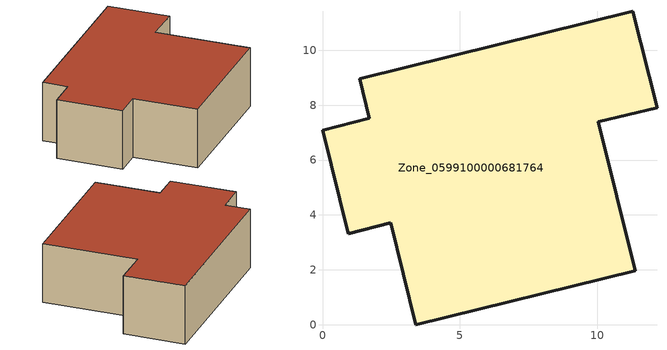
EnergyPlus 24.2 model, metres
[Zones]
Zone_0599100000681764
 floor ground (C_G): 1.71,7.52 1.35,8.96 11.3,11.42 12.18,7.91 10.05,7.39 11.38,1.97 3.4,0 2.48,3.71 0.93,3.32 0,7.09 z0
 wall outside (C_F): 12.18,7.91 11.3,11.42 1.35,8.96 1.71,7.52 0,7.09 0.93,3.32 2.48,3.71 3.4,0 11.38,1.97 10.05,7.39 12.18,7.91 z0:3.58
 roof outside (C_R): 1.71,7.52 0,7.09 0.93,3.32 2.48,3.71 3.4,0 11.38,1.97 10.05,7.39 12.18,7.91 11.3,11.42 1.35,8.96 z3.58
[BUILDING]
Pand.0599100000681764: North Axis=0; Terrain=City; Loads Convergence Tolerance Value=0.04; Temperature Convergence Tolerance Value=0.4; Solar Distribution=FullExterior; Maximum Number of Warmup Days=25; Minimum Number of Warmup Days=1
[Site:Location]
Rotterdam.The.Hague.AP_ZH_NLD Design_Conditions: Latitude=51.96; Longitude=4.45; Time Zone=1; Elevation=-4.5
[SITE:GROUNDTEMPERATURE:BUILDINGSURFACE]
18, 18, 18, 18, 18, 18, 18, 18, 18, 18, 18, 18
[MATERIAL] Thermal Absorptance=0.9; Solar Absorptance=0.7; Visible Absorptance=0.7
Name | Roughness | Thickness | Conductivity | Density | Specific Heat
G.D.1965 | MediumSmooth | 0.15 | 1 | 540 | 1210
F.D.1965 | Rough | 0.3 | 0.857143 | 1920 | 840
R.D.1965 | MediumRough | 0.2 | 0.08 | 1500 | 1000
[CONSTRUCTION]
C_G: G.D.1965
C_F: F.D.1965
C_R: R.D.1965
[ZONE]
Zone_0599100000681764: Type=1; Multiplier=1; Ceiling Height=Autocalculate; Volume=Autocalculate; Floor Area=autocalculate; Part of Total Floor Area=Yes
[ZONEINFILTRATION:DESIGNFLOWRATE]
Infil_Zone_0599100000681764: Zone or ZoneList or Space or SpaceList=Zone_0599100000681764; Schedule=AlwaysOn; Design Flow Rate Calculation Method=Flow/Area; Flow Rate per Floor Area=0.0042; Constant Term Coefficient=1; Temperature Term Coefficient=0; Velocity Term Coefficient=0; Velocity Squared Term Coefficient=0
[HVACTEMPLATE:ZONE:IDEALLOADSAIRSYSTEM]
Zone_0599100000681764: Maximum Heating Supply Air Temperature=50; Minimum Cooling Supply Air Temperature=13; Maximum Heating Supply Air Humidity Ratio=0.0156; Minimum Cooling Supply Air Humidity Ratio=0.0077; Heating Limit=NoLimit; Cooling Limit=NoLimit; Dehumidification Control Type=ConstantSensibleHeatRatio; Cooling Sensible Heat Ratio=0.7; Dehumidification Setpoint=60; Humidification Control Type=None; Humidification Setpoint=30; Outdoor Air Method=None; Outdoor Air Flow Rate per Person=0.00944; Outdoor Air Flow Rate per Zone Floor Area=0; Outdoor Air Flow Rate per Zone=0; Demand Controlled Ventilation Type=None; Outdoor Air Economizer Type=NoEconomizer; Heat Recovery Type=None; Sensible Heat Recovery Effectiveness=0.7; Latent Heat Recovery Effectiveness=0.65
[ZONECONTROL:THERMOSTAT]
ThermostatControl_Zone_0599100000681764: Zone or ZoneList=Zone_0599100000681764; Control Type Schedule=DualSetpointControlType; Control 1=Thermostat_Zone_0599100000681764; Temperature Difference Between Cutout And Setpoint=0
[THERMOSTATSETPOINT:DUALSETPOINT]
Thermostat_Zone_0599100000681764: Heating Setpoint Temperature Schedule=HeatingSetpoint_Zone_0599100000681764; Cooling Setpoint Temperature Schedule=CoolingSetpoint_Zone_0599100000681764
[SCHEDULE:COMPACT]
HeatingSetpoint_Zone_0599100000681764: Through: 12/31, For: AllDays, Until: 24:00, 21
CoolingSetpoint_Zone_0599100000681764: Through: 12/31, For: AllDays, Until: 24:00, 24
DualSetpointControlType: Through: 12/31, For: AllDays, Until: 24:00, 4
AlwaysOn: Through: 12/31, For: AllDays, Until: 24:00, 1
